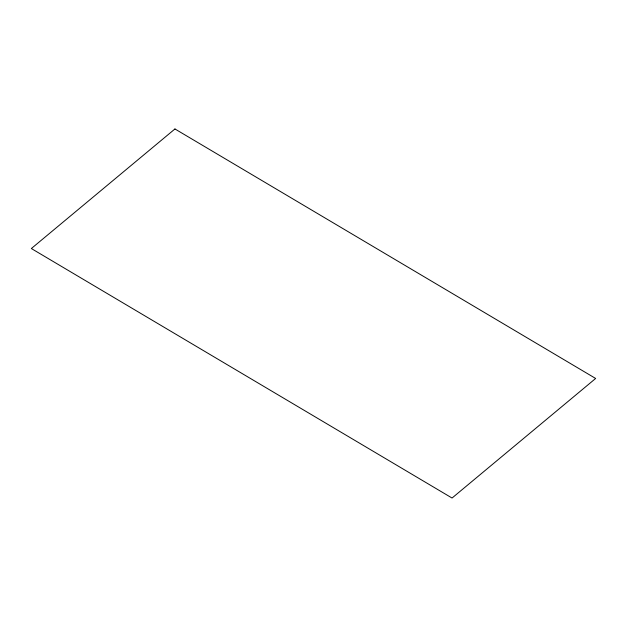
<?xml version="1.0" encoding="UTF-8"?>
<svg xmlns="http://www.w3.org/2000/svg" width="627" height="627" viewBox="0 0 627 627"><rect width="100%" height="100%" fill="white"/><g stroke="black" fill="none" stroke-linecap="round" stroke-linejoin="round"><path stroke-width="0.94" d="M174.949 128.966L31.35 248.535L452.051 498.034L595.65 378.465L174.949 128.966"/></g></svg>
